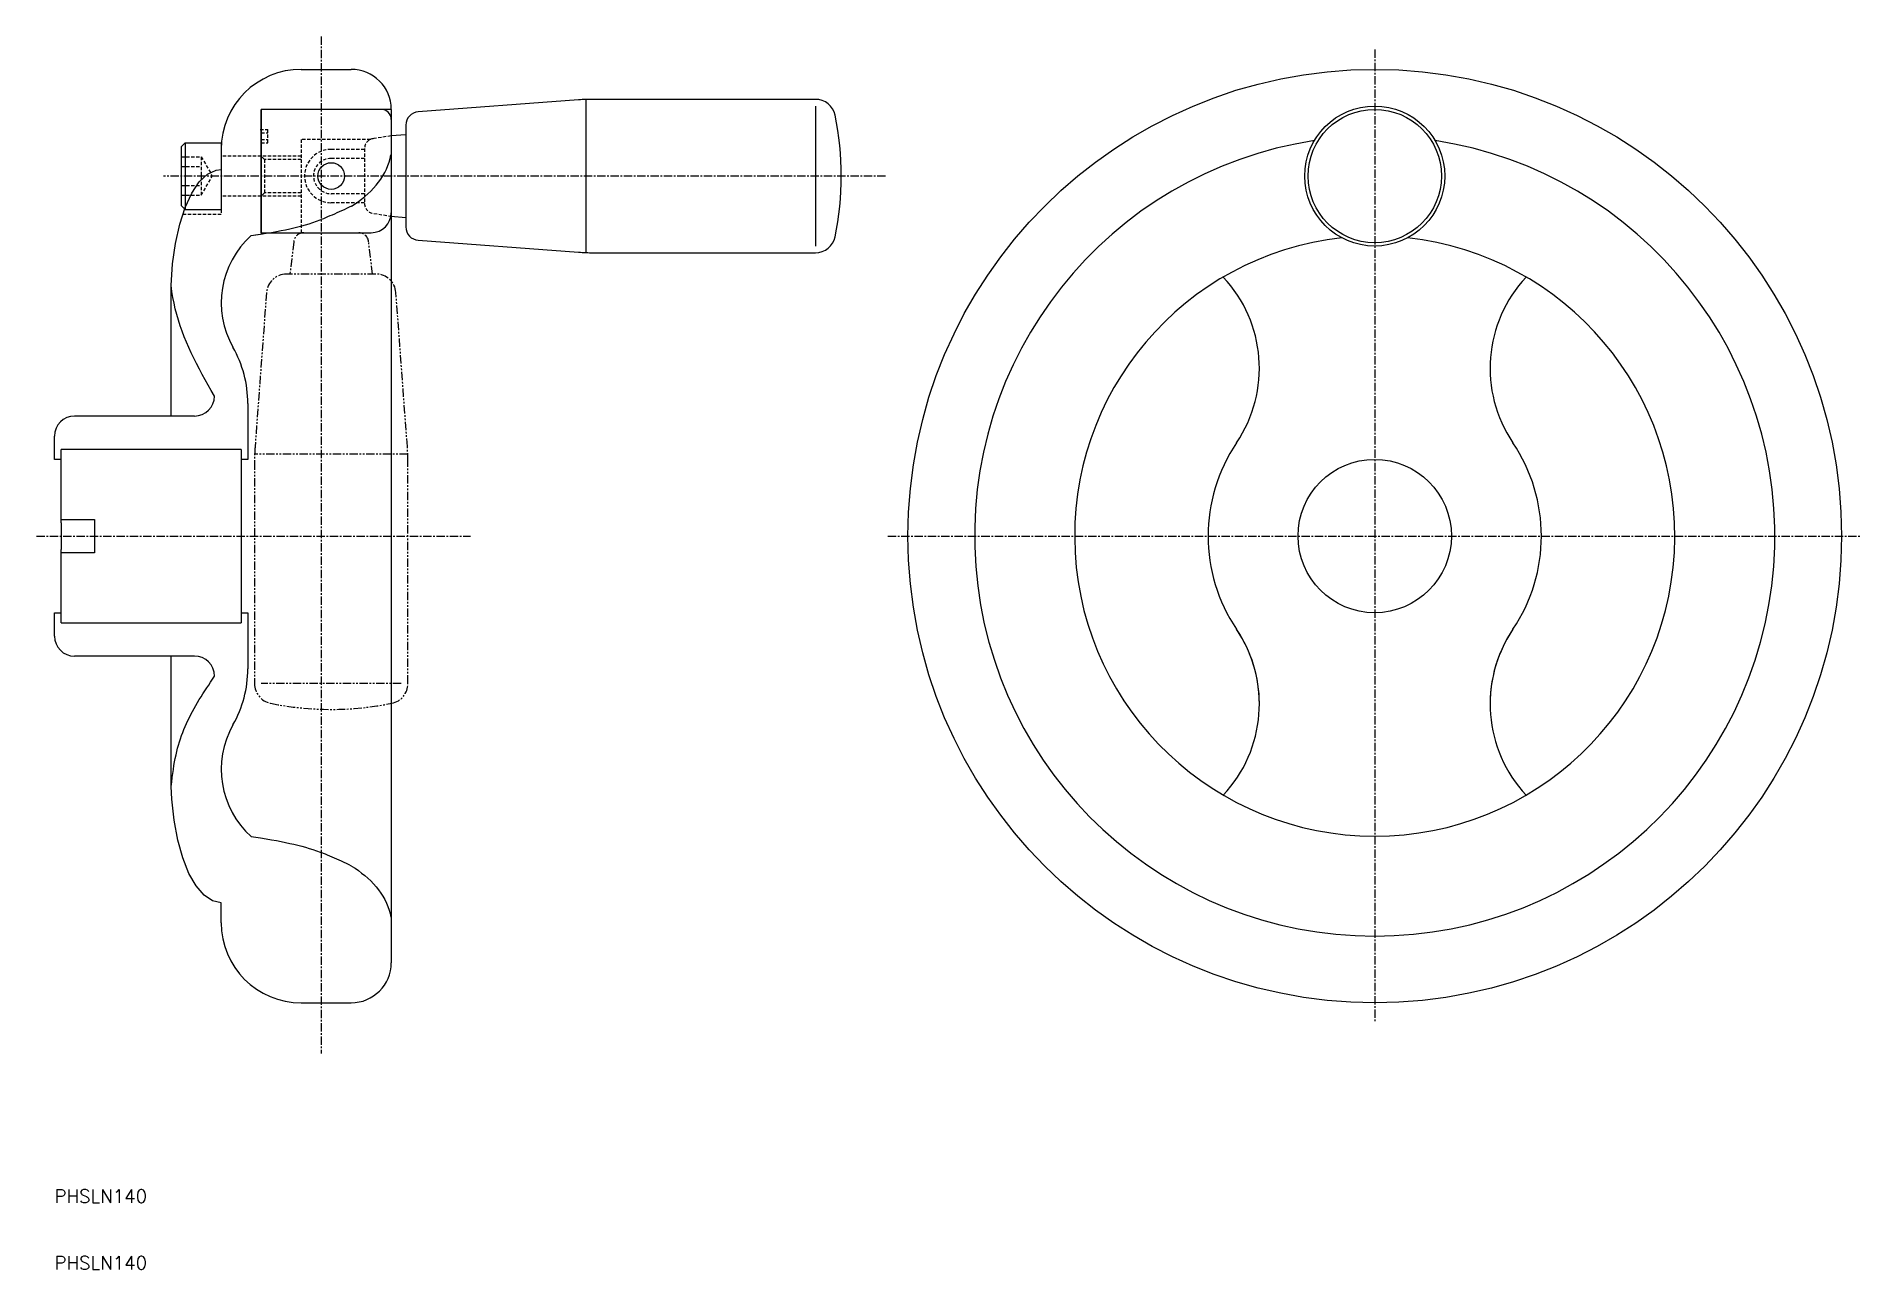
# Model space of a CAD drawing. Extents: x 7 to 281, y 10 to 195.
import ezdxf

# ---------------------------------------------------------------- set-up
doc = ezdxf.new("R2010")
doc.units = 0
doc.header["$MEASUREMENT"] = 0
for name, pattern in [('CENTER', [2, 1.25, -0.25, 0.25, -0.25]), ('DASHED', [0.75, 0.5, -0.25]), ('PHANTOM', [2.5, 1.25, -0.25, 0.25, -0.25, 0.25, -0.25])]:
    doc.linetypes.add(name, pattern=pattern)
doc.layers.get('0').update_dxf_attribs({"linetype": 'CONTINUOUS'})
doc.layers.add('CENTER', color=1, linetype='CENTER')
doc.styles.get("Standard").update_dxf_attribs({"font": 'txt.shx'})

msp = doc.modelspace()

# ---------------------------------------------------------------- linework, layer by layer
at = {"color": 7, "linetype": 'Continuous'}
for p, q in [((47, 190), (54.5, 190)), ((60.5, 184), (41, 184)), ((41, 165.5), (41, 184)), ((59.5, 184), (41, 184)), ((41, 184), (41, 165.3)), ((60.5, 184), (60.5, 56)), ((88.59, 185.42), (64.55, 183.64)), ((89.7, 185.48), (89.7, 162.52)), ((124.13, 185.5), (90.81, 185.5)), ((124.13, 184.5), (124.13, 163.5)), ((60.5, 182.5), (60.5, 168.5)), ((62.7, 181.64), (62.7, 166.36)), ((29.6, 179), (29, 178.4)), ((29, 178.4), (29, 169.6)), ((29.6, 179), (29.6, 169)), ((29.6, 179), (35, 179)), ((30.95, 179), (30.95, 179)), ((35, 179), (35, 169)), ((35, 178), (35, 175)), ((62.7, 180.2), (60.5, 180.02)), ((59.78, 175.04), (60, 175.56)), ((60, 175.56), (60.19, 176.09)), ((60.19, 176.09), (60.34, 176.62)), ((60.34, 176.62), (60.46, 177.16)), ((30.6, 171.44), (31.72, 173.12)), ((31.72, 173.12), (32.95, 174.29)), ((32.95, 174.29), (34.24, 174.9)), ((34.24, 174.9), (35, 175)), ((57.83, 172.16), (58.23, 172.61)), ((58.23, 172.61), (58.59, 173.07)), ((58.59, 173.07), (58.94, 173.54)), ((58.94, 173.54), (59.25, 174.03)), ((59.25, 174.03), (59.53, 174.53)), ((59.53, 174.53), (59.78, 175.04)), ((29.61, 169.3), (30.6, 171.44)), ((54.56, 169.49), (55.07, 169.83)), ((55.07, 169.83), (55.57, 170.17)), ((55.57, 170.17), (56.06, 170.54)), ((56.06, 170.54), (56.53, 170.92)), ((56.53, 170.92), (56.98, 171.32)), ((56.98, 171.32), (57.42, 171.73)), ((57.42, 171.73), (57.83, 172.16)), ((28.78, 166.76), (29.61, 169.3)), ((29.6, 169), (29, 169.6)), ((29.6, 169), (35, 169)), ((48.2, 166.85), (48.74, 167.03)), ((48.74, 167.03), (49.29, 167.21)), ((49.29, 167.21), (49.83, 167.41)), ((49.83, 167.41), (50, 167.48)), ((50.32, 167.6), (50, 167.48)), ((50.64, 167.73), (50.32, 167.6)), ((50.96, 167.87), (50.64, 167.73)), ((51.3, 168.01), (50.96, 167.87)), ((51.64, 168.15), (51.3, 168.01)), ((51.98, 168.3), (51.64, 168.15)), ((52.33, 168.46), (51.98, 168.3)), ((52.69, 168.62), (52.33, 168.46)), ((53.05, 168.78), (52.69, 168.62)), ((53.42, 168.95), (53.05, 168.78)), ((53.8, 169.13), (53.42, 168.95)), ((54.18, 169.31), (53.8, 169.13)), ((54.56, 169.49), (54.18, 169.31)), ((60.46, 167.99), (62.7, 167.8)), ((28.14, 163.9), (28.78, 166.76)), ((39.51, 165.07), (40.91, 165.28)), ((39.51, 165.07), (40.5, 165.22)), ((40.91, 165.28), (41.76, 165.42)), ((41, 165.5), (57.5, 165.5)), ((41.76, 165.42), (42.55, 165.55)), ((42.55, 165.55), (43.3, 165.68)), ((43.3, 165.68), (44, 165.82)), ((44, 165.82), (44.66, 165.95)), ((44.66, 165.95), (45.3, 166.09)), ((45.3, 166.09), (45.91, 166.23)), ((45.91, 166.23), (46.5, 166.37)), ((46.5, 166.37), (47.08, 166.52)), ((47.08, 166.52), (47.64, 166.68)), ((47.64, 166.68), (48.2, 166.85)), ((64.55, 164.36), (88.59, 162.58)), ((27.71, 160.81), (28.14, 163.9)), ((90.81, 162.5), (124.13, 162.5)), ((27.5, 157.57), (27.71, 160.81)), ((27.61, 156.67), (27.5, 157.57)), ((27.5, 138), (27.5, 157.57)), ((27.76, 155.79), (27.61, 156.67)), ((27.93, 154.92), (27.76, 155.79)), ((28.12, 154.06), (27.93, 154.92)), ((28.35, 153.21), (28.12, 154.06)), ((28.59, 152.37), (28.35, 153.21)), ((28.86, 151.53), (28.59, 152.37)), ((29.15, 150.71), (28.86, 151.53)), ((29.46, 149.89), (29.15, 150.71)), ((29.8, 149.08), (29.46, 149.89)), ((30.15, 148.27), (29.8, 149.08)), ((30.52, 147.46), (30.15, 148.27)), ((30.91, 146.66), (30.52, 147.46)), ((31.31, 145.86), (30.91, 146.66)), ((31.73, 145.05), (31.31, 145.86)), ((32.16, 144.25), (31.73, 145.05)), ((32.6, 143.44), (32.16, 144.25)), ((33.06, 142.63), (32.6, 143.44)), ((33.52, 141.82), (33.06, 142.63)), ((34, 141), (33.52, 141.82)), ((39, 139.9), (39, 131.5)), ((31, 138), (13, 138)), ((10, 131.5), (10, 135)), ((11, 131.5), (10, 131.5)), ((38, 133), (11, 133)), ((11, 122), (11, 133)), ((38, 133), (38, 107)), ((39, 131.5), (38, 131.5)), ((11, 122.5), (16, 122.5)), ((11, 122), (11, 118)), ((16, 122.5), (16, 117.5)), ((11, 107), (11, 118)), ((16, 117.5), (11, 117.5)), ((10, 105), (10, 108.5)), ((10, 108.5), (11, 108.5)), ((11, 107), (38, 107)), ((38, 108.5), (39, 108.5)), ((39, 108.5), (39, 100.1)), ((31, 102), (13, 102)), ((27.5, 82.43), (27.5, 102)), ((33.42, 98.1), (33.71, 98.55)), ((33.71, 98.55), (34, 99)), ((31.72, 95.47), (32, 95.91)), ((32, 95.91), (32.27, 96.35)), ((32.27, 96.35), (32.56, 96.79)), ((32.56, 96.79), (32.84, 97.22)), ((32.84, 97.22), (33.13, 97.66)), ((33.13, 97.66), (33.42, 98.1)), ((30.24, 92.81), (30.46, 93.26)), ((30.46, 93.26), (30.7, 93.71)), ((30.7, 93.71), (30.95, 94.15)), ((30.95, 94.15), (31.2, 94.59)), ((31.2, 94.59), (31.46, 95.04)), ((31.46, 95.04), (31.72, 95.47)), ((29.07, 90.07), (29.24, 90.54)), ((29.24, 90.54), (29.42, 91)), ((29.42, 91), (29.61, 91.45)), ((29.61, 91.45), (29.81, 91.91)), ((29.81, 91.91), (30.02, 92.36)), ((30.02, 92.36), (30.24, 92.81)), ((28.23, 87.18), (28.35, 87.68)), ((28.35, 87.68), (28.47, 88.17)), ((28.47, 88.17), (28.61, 88.66)), ((28.61, 88.66), (28.75, 89.13)), ((28.75, 89.13), (28.9, 89.61)), ((28.9, 89.61), (29.07, 90.07)), ((27.74, 84.41), (27.83, 85.01)), ((27.83, 85.01), (27.92, 85.58)), ((27.92, 85.58), (28.02, 86.13)), ((28.02, 86.13), (28.12, 86.66)), ((28.12, 86.66), (28.23, 87.18)), ((27.5, 82.43), (27.58, 83.13)), ((27.59, 80.54), (27.5, 82.43)), ((27.58, 83.13), (27.66, 83.79)), ((27.66, 83.79), (27.74, 84.41)), ((27.93, 77.37), (27.59, 80.54)), ((28.49, 74.4), (27.93, 77.37)), ((29.24, 71.72), (28.49, 74.4)), ((39.51, 74.93), (40.91, 74.72)), ((40.91, 74.72), (41.76, 74.58)), ((41.76, 74.58), (42.55, 74.45)), ((42.55, 74.45), (43.3, 74.32)), ((43.3, 74.32), (44, 74.18)), ((44, 74.18), (44.66, 74.05)), ((44.66, 74.05), (45.3, 73.91)), ((45.3, 73.91), (45.91, 73.77)), ((30.17, 69.4), (29.24, 71.72)), ((45.91, 73.77), (46.5, 73.63)), ((46.5, 73.63), (47.08, 73.48)), ((47.08, 73.48), (47.64, 73.32)), ((47.64, 73.32), (48.2, 73.15)), ((48.2, 73.15), (48.74, 72.97)), ((48.74, 72.97), (49.29, 72.79)), ((49.29, 72.79), (49.83, 72.59)), ((49.83, 72.59), (50, 72.52)), ((50.32, 72.4), (50, 72.52)), ((50.64, 72.27), (50.32, 72.4)), ((50.96, 72.13), (50.64, 72.27)), ((51.3, 71.99), (50.96, 72.13)), ((51.64, 71.85), (51.3, 71.99)), ((51.98, 71.7), (51.64, 71.85)), ((52.33, 71.54), (51.98, 71.7)), ((52.69, 71.38), (52.33, 71.54)), ((53.05, 71.22), (52.69, 71.38)), ((53.42, 71.05), (53.05, 71.22)), ((31.24, 67.52), (30.17, 69.4)), ((53.8, 70.87), (53.42, 71.05)), ((54.18, 70.69), (53.8, 70.87)), ((54.56, 70.51), (54.18, 70.69)), ((54.56, 70.51), (55.07, 70.17)), ((55.07, 70.17), (55.57, 69.83)), ((55.57, 69.83), (56.06, 69.46)), ((56.06, 69.46), (56.53, 69.08)), ((56.53, 69.08), (56.98, 68.68)), ((56.98, 68.68), (57.42, 68.27)), ((32.43, 66.13), (31.24, 67.52)), ((33.69, 65.29), (32.43, 66.13)), ((57.42, 68.27), (57.83, 67.84)), ((57.83, 67.84), (58.23, 67.39)), ((58.23, 67.39), (58.59, 66.93)), ((58.59, 66.93), (58.94, 66.46)), ((58.94, 66.46), (59.25, 65.97)), ((59.25, 65.97), (59.53, 65.47)), ((35, 65), (33.69, 65.29)), ((35, 62), (35, 65)), ((59.53, 65.47), (59.78, 64.96)), ((59.78, 64.96), (60, 64.44)), ((60, 64.44), (60.19, 63.91)), ((60.19, 63.91), (60.34, 63.38)), ((60.34, 63.38), (60.46, 62.84)), ((47, 50), (54.5, 50))]:
    msp.add_line(p, q, dxfattribs=at)
at = {"color": 3, "linetype": 'DASHED'}
for p, q in [((40.87, 181), (42, 181)), ((42, 179), (42, 181)), ((41, 180.5), (42, 180.5)), ((41, 179.5), (42, 179.5)), ((41, 179), (42, 179)), ((57.41, 179.5), (47, 179.5)), ((47, 179.5), (47, 165.5)), ((56.5, 178), (51.5, 178)), ((56.5, 178.12), (56.5, 169.88)), ((60.5, 180.02), (57.88, 179.61)), ((29, 176.89), (32, 176.89)), ((29, 175.44), (32, 175.44)), ((32, 176.89), (33.67, 174)), ((32, 176.89), (32, 171.11)), ((41, 177), (35, 177)), ((41.5, 176.5), (41, 177)), ((47, 177), (41, 177)), ((41.5, 176.5), (41.5, 171.5)), ((47, 176.5), (41.5, 176.5)), ((56.5, 176.65), (51.5, 176.65)), ((29, 172.56), (32, 172.56)), ((32, 171.11), (33.67, 174)), ((35, 175), (35, 168.25)), ((29, 171.11), (32, 171.11)), ((41, 171), (35, 171)), ((41.5, 171.5), (41, 171)), ((47, 171), (41, 171)), ((47, 171.5), (41.5, 171.5)), ((56.5, 171.35), (51.5, 171.35)), ((56.5, 170), (51.5, 170)), ((35, 168.25), (29.26, 168.25)), ((57.88, 168.39), (60.46, 167.99))]:
    msp.add_line(p, q, dxfattribs=at)
msp.add_line((32.3, 179), (32.3, 179))
at = {"color": 3, "linetype": 'PHANTOM'}
for p, q in [((45.89, 164.12), (45.3, 159.3)), ((57.7, 159.3), (57.11, 164.12)), ((58.21, 159.3), (44.79, 159.3)), ((41.79, 156.52), (40.08, 133.41)), ((62.92, 133.41), (61.21, 156.52)), ((62.98, 132.3), (40.02, 132.3)), ((40, 131.19), (40, 97.87)), ((63, 97.87), (63, 131.19)), ((62, 97.87), (41, 97.87))]:
    msp.add_line(p, q, dxfattribs=at)
at = {"color": 7, "linetype": 'Continuous'}
for centre, radius in [((208, 120), 70), ((208, 174), 10.5), ((208, 174), 10), ((51.5, 174), 2), ((208, 120), 11.5)]:
    msp.add_circle(centre, radius, dxfattribs=at)
for centre, radius, start, end in [((47, 178), 12, 90, 180), ((54.5, 184), 6, 0, 90), ((59, 182.5), 1.5, 0, 90), ((64.7, 181.64), 2, 94.2364, 180), ((90.81, 155.5), 30, 90, 94.2364), ((124.13, 182.5), 3, 11.6762, 90), ((83, 174), 45, 348.3238, 11.6762), ((208, 120), 60, 98.6819, 81.3181), ((57.5, 168.5), 3, 270, 0), ((48.5, 155), 13.5, 131.767, 209.6744), ((64.7, 166.36), 2, 180, 265.7636), ((124.13, 165.5), 3, 270, 348.3238), ((208, 120), 45, 96.2893, 83.7107), ((90.81, 192.5), 30, 265.7636, 270), ((170.7, 145.17), 20, 325.9848, 43.1452), ((245.3, 145.17), 20, 136.8548, 214.0152), ((22, 139.9), 17, 0, 29.6744), ((31, 141), 3, 270, 0), ((13, 135), 3, 90, 180), ((208, 120), 25, 145.9848, 214.0152), ((208, 120), 25, 325.9848, 34.0152), ((13, 105), 3, 180, 270), ((170.7, 94.83), 20, 316.8548, 34.0152), ((170.7, 94.83), 20, 0, 34.0152), ((245.3, 94.83), 20, 145.9848, 180), ((245.3, 94.83), 20, 145.9848, 223.1452), ((31, 99), 3, 0, 90), ((22, 100.1), 17, 330.3256, 0), ((48.5, 85), 13.5, 150.3256, 228.2168), ((47, 62), 12, 180, 270), ((54.5, 56), 6, 270, 0)]:
    msp.add_arc(centre, radius, start, end, dxfattribs=at)
at = {"color": 3, "linetype": 'DASHED'}
for centre, radius, start, end in [((51.5, 174), 4, 90, 270), ((58, 178.12), 1.5, 94.7636, 180), ((51.5, 174), 2.65, 90, 270), ((58, 169.88), 1.5, 180, 265.2364)]:
    msp.add_arc(centre, radius, start, end, dxfattribs=at)
at = {"color": 3, "linetype": 'PHANTOM'}
for centre, radius, start, end in [((47.38, 164), 1.5, 90, 175.2364), ((55.62, 164), 1.5, 4.7636, 90), ((44.79, 156.3), 3, 90, 175.7636), ((58.21, 156.3), 3, 4.2364, 90), ((70, 131.19), 30, 175.7636, 180), ((33, 131.19), 30, 0, 4.2364), ((43, 97.87), 3, 180, 258.3238), ((60, 97.87), 3, 281.6762, 0), ((51.5, 139), 45, 258.3238, 281.6762)]:
    msp.add_arc(centre, radius, start, end, dxfattribs=at)
at = {"layer": 'CENTER', "color": 1, "linetype": 'CENTER'}
for p, q in [((50, 194.93), (50, 42.38)), ((208, 193), (208, 47)), ((134.64, 174), (26.35, 174)), ((7.3, 120), (72.37, 120)), ((135, 120), (281, 120))]:
    msp.add_line(p, q, dxfattribs=at)

# ---------------------------------------------------------------- texts
at = {"color": 7, "linetype": 'Continuous'}
for p in [(10, 20), (10, 10)]:
    msp.add_text('PHSLN140', height=2, dxfattribs=at).set_placement(p)

doc.saveas('drawing.dxf')
